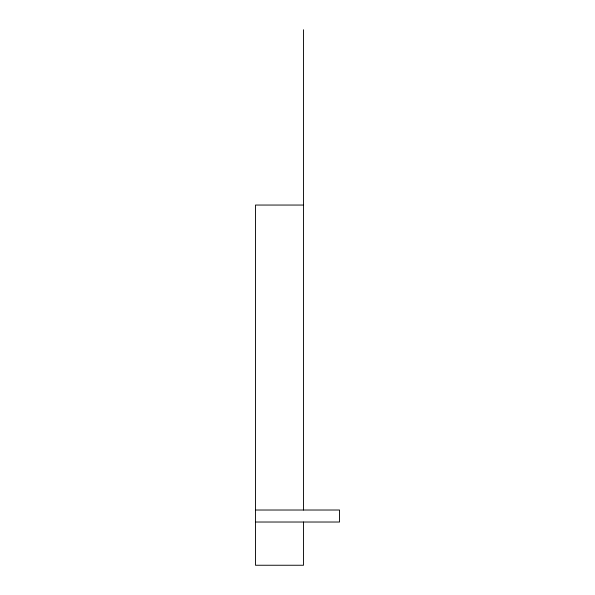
<?xml version="1.0" encoding="UTF-8"?>
<svg xmlns="http://www.w3.org/2000/svg" width="595" height="595" viewBox="0 0 595 595"><rect width="100%" height="100%" fill="white"/><g stroke="black" fill="none" stroke-linecap="round" stroke-linejoin="round"><path stroke-width="0.89" d="M303.502 205.052L255.478 205.052L255.478 565.25L303.502 565.25L303.502 522.023M255.478 510.019L339.522 510.019L339.522 522.023L255.478 522.023M303.502 29.75L303.502 510.019"/></g></svg>
